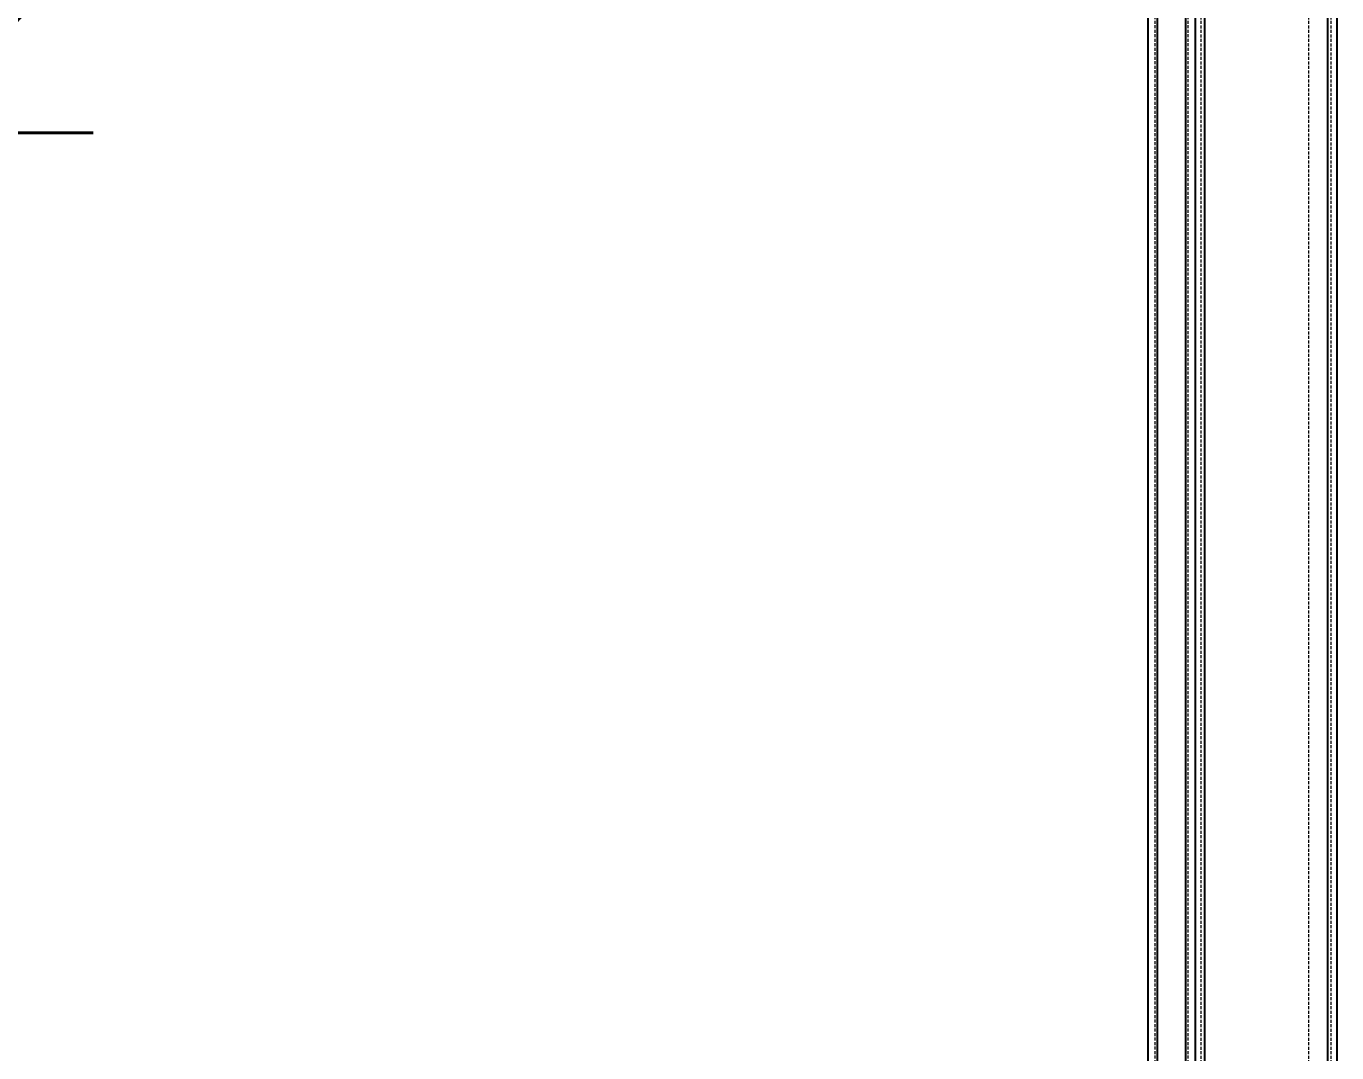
# Model space of a CAD drawing. Header units: millimetres. Extents: x -116399 to 112199, y -90759 to -31335.
# Drawn here: x -33124 to -32570, y -41022 to -40587 of the extents above; entities that cross this region are included whole.
import ezdxf
from ezdxf import colors
from ezdxf.entities.mleader import LeaderData, LeaderLine
from ezdxf.math import Vec2, Vec3

# ---------------------------------------------------------------- set-up
doc = ezdxf.new("R2010")
doc.units = ezdxf.units.MM
doc.linetypes.add('HIDDEN', pattern=[1.905, 1.27, -0.635])
doc.styles.add('Annotative', font='simplex.shx', dxfattribs={"height": 2.5})

msp = doc.modelspace()

# ---------------------------------------------------------------- linework, layer by layer
at = {"color": 7, "linetype": 'HIDDEN', "lineweight": 18}
for p, q in [((-32627.065, -39984.923), (-32627.065, -43399.923)), ((-32625.565, -39984.923), (-32625.565, -43399.923)), ((-32625.565, -39984.923), (-32625.565, -43399.923)), ((-32625.565, -39984.923), (-32625.565, -43399.923)), ((-32581.565, -39984.923), (-32581.565, -43399.923)), ((-32573.565, -39984.923), (-32573.565, -43399.923)), ((-32573.565, -39984.923), (-32573.565, -43399.923)), ((-32573.565, -39984.923), (-32573.565, -43399.923)), ((-32573.565, -39984.923), (-32573.565, -43399.923)), ((-32573.565, -39984.923), (-32573.565, -43399.923)), ((-32573.565, -39984.923), (-32573.565, -43399.923)), ((-32573.565, -39984.923), (-32573.565, -43399.923)), ((-32572.065, -39984.923), (-32572.065, -43399.923)), ((-32645.565, -40093.993), (-32645.565, -41945.497)), ((-32645.565, -40094.008), (-32645.565, -41942.81)), ((-32633.565, -40093.993), (-32633.565, -41945.497)), ((-32633.565, -40094.008), (-32633.565, -41942.81)), ((-32645.565, -40096.456), (-32645.565, -41945.259)), ((-32633.565, -40096.456), (-32633.565, -41945.259)), ((-32646.565, -40131.511), (-32646.565, -41983.015)), ((-32645.565, -40132.327), (-32645.565, -41983.831)), ((-32645.565, -40132.327), (-32645.565, -41947.944)), ((-32645.565, -40132.37), (-32645.565, -41981.173)), ((-32633.565, -40132.327), (-32633.565, -41983.831)), ((-32633.565, -40132.327), (-32633.565, -41947.944)), ((-32633.565, -40132.37), (-32633.565, -41981.173)), ((-32632.565, -40131.511), (-32632.565, -41983.015)), ((-32645.565, -40134.818), (-32645.565, -41983.621)), ((-32633.565, -40134.818), (-32633.565, -41983.621))]:
    msp.add_line(p, q, dxfattribs=at)
at = {"color": 7, "linetype": 'Continuous', "lineweight": 25}
for p, q in [((-32625.565, -39984.923), (-32625.565, -43399.923)), ((-32573.565, -39984.923), (-32573.565, -43399.923)), ((-32569.565, -39984.923), (-32569.565, -43399.923)), ((-32649.565, -40131.511), (-32649.565, -41983.015)), ((-32645.565, -40134.773), (-32645.565, -41986.278)), ((-32633.565, -40134.773), (-32633.565, -41986.278)), ((-32629.565, -40142.226), (-32629.565, -43399.923))]:
    msp.add_line(p, q, dxfattribs=at)

# ---------------------------------------------------------------- leaders
ml = msp.add_multileader_mtext('Standard')
ml.set_content('giunto\\Pdi colleagmento\\Ptav.n.2', color=256, style='Annotative')
ml.set_leader_properties(color=256)
ml.build(insert=Vec2(0, 0))
ml.multileader.update_dxf_attribs({"leader_type": 2, "text_top_attachment_type": 32, "text_bottom_attachment_type": 128, "arrow_head_size": 125, "scale": 50})
ctx = ml.context
ctx.base_point, ctx.scale, ctx.char_height, ctx.arrow_head_size, ctx.landing_gap_size, ctx.plane_origin = Vec3(-34661.995, -40153.084), 50, 125, 125, 100, Vec3(-32703.637, -40028.421)
ctx.text_align_type = 2
notes = []
notes.append((ctx, [(0, (1, 1, 0), (-32579.852, -40153.084), (-1, 0), 400, [(0, [(-32649.165, -40008.375)], 0, [])])]))
ctx.mtext.insert, ctx.mtext.alignment, ctx.mtext.flow_direction = Vec3(-33079.852, -40090.584), 3, 5
for ctx, leaders in notes:
    for number, flags, end, landing, length, lines in leaders:
        leader = LeaderData()
        leader.index, (leader.has_last_leader_line, leader.has_dogleg_vector, leader.attachment_direction) = number, flags
        leader.last_leader_point, leader.dogleg_vector, leader.dogleg_length = Vec3(end), Vec3(landing), length
        for number, points, colour, breaks in lines:
            line = LeaderLine()
            line.index, line.vertices, line.color, line.breaks = number, Vec3.list(points), colors.encode_raw_color(colour), breaks
            leader.lines.append(line)
        ctx.leaders.append(leader)

doc.saveas('drawing.dxf')
